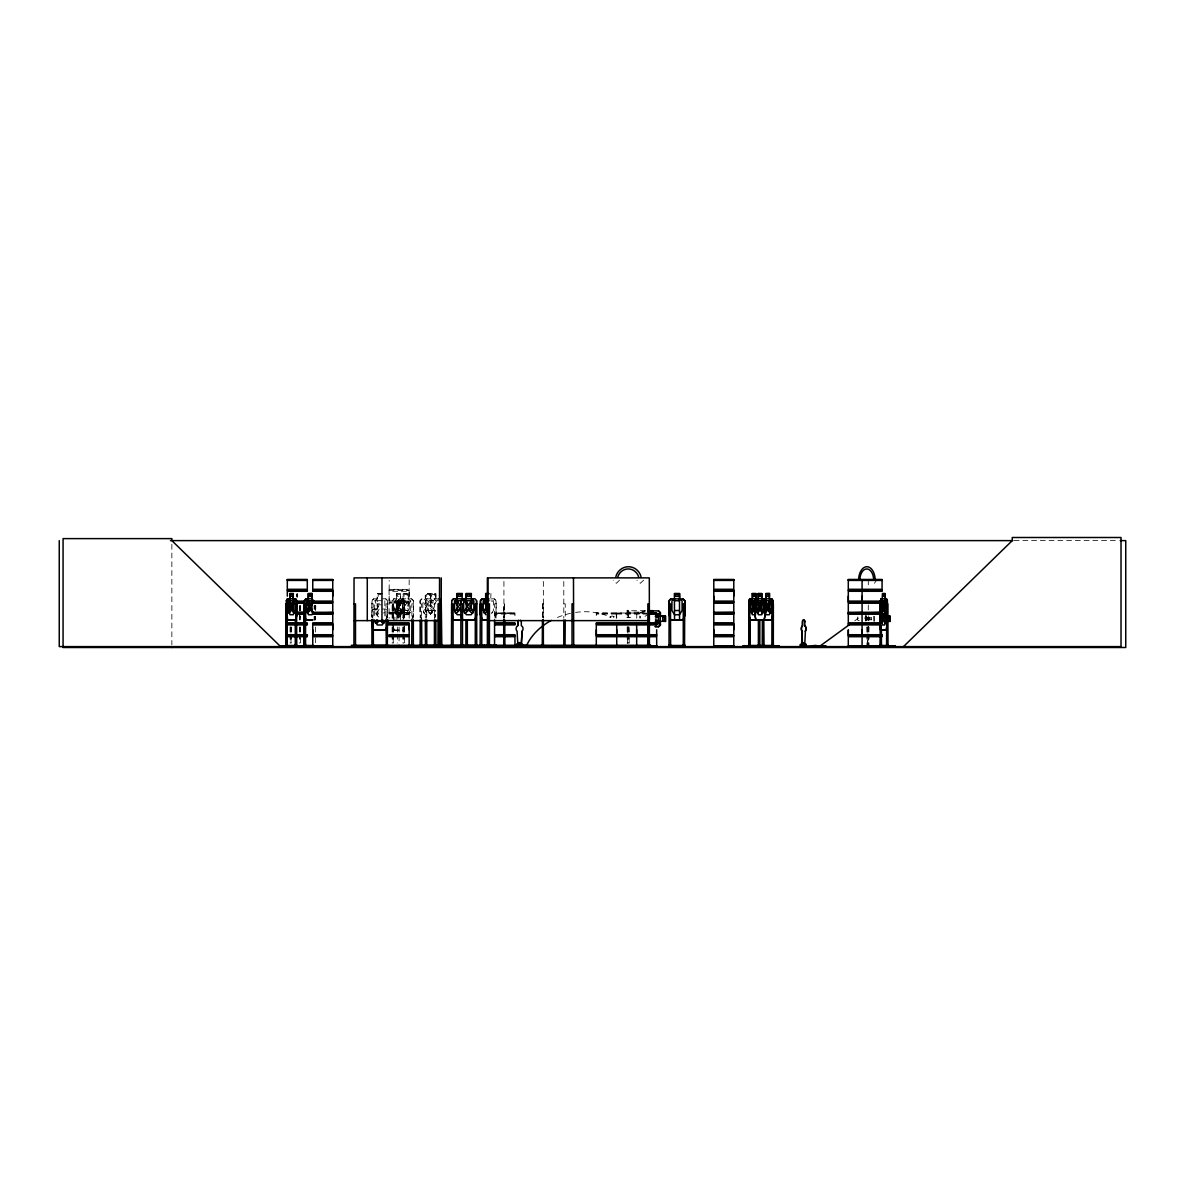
<?xml version="1.0" encoding="UTF-8"?>
<svg xmlns="http://www.w3.org/2000/svg" width="1185" height="1185" viewBox="0 0 1185 1185"><rect width="100%" height="100%" fill="white"/><g stroke="black" fill="none" stroke-linecap="round" stroke-linejoin="round"><path stroke-width="0.75" stroke-dasharray="5 3.75" d="M389.184 596.188L389.05 601.728L409.388 602.099L389.006 602.41L389.154 618.2M409.136 596.188L409.136 589.36L389.154 589.3L389.184 580.413M868.279 629.813L868.279 626.539M389.184 589.36L409.299 589.997M409.166 618.2L409.343 602.35M645.336 610.645L626.983 610.823C629.442 608.142 628.598 615.045 628.539 610.482M867.835 618.644L867.835 618.466M398.752 607.757C398.915 611.327 391.139 618.2 397.642 606.705C392.472 600.084 396.753 597.596 398.427 605.52C400.041 597.61 404.603 600.025 399.286 606.75C406.381 623.458 396.812 603.92 398.634 608.157M868.872 618.54L869.583 618.54M409.388 612.764L388.947 613.297L389.139 612.556L409.255 612.601M616.511 613.297L646.669 613.415M636.834 613.43L636.715 618.2M610.053 617.533C609.994 615.578 614.437 615.578 614.378 617.533M613.504 617.533L613.948 616.541M300.146 616.437L299.361 620.007L300.249 616.511M315.269 616.437L314.395 620.007L315.373 616.511M398.412 605.194L398.797 605.846M393.998 630.242L403.359 630.242L404.589 625.013M403.359 630.242L404.263 626.761M403.018 619.829L404.337 614.734M403.567 618.259L404.589 614.763M434.554 618.126L435.606 614.734L430.836 614.734L428.215 610.527L428.215 600.721L430.836 598.958L430.836 593.7L435.754 593.7L435.754 598.958L438.376 600.721M434.702 618.259L435.784 614.763M385.732 619.829L387.48 614.734M386.458 618.259L387.658 614.763M411.58 619.829L413.343 614.734M412.306 618.259L413.521 614.763L413.521 600.647L411.654 598.78L393.82 598.78M494.841 618.126L496.011 614.734M616.718 618.2L616.659 613.03L646.669 613.045M389.05 589.937L389.154 601.106L409.166 601.106L409.166 591.285L389.154 591.285M492.604 601.239L490.886 600.884M399.641 616.985C404.9 610.275 400.397 607.846 398.797 615.756C397.138 607.831 392.902 610.334 398.012 616.955M379.096 609.105C376.119 616.778 372.505 612.245 378.667 606.705C372.934 601.921 376.06 597.018 378.815 603.98M491.627 613.341L493.375 610.527L493.375 600.721L490.753 598.958L490.931 593.522M392.902 610.971L394.146 609.031M392.472 618.111L392.546 600.662L393.924 598.78M392.902 617.977L392.798 600.736L393.983 598.958M874.426 583.301L876.544 580.191M870.797 618.881L864.309 619M373.63 598.958L372.046 600.736L372.046 617.977M371.868 610.912L373.556 609.031L377.141 609.031L377.141 603.772L382.4 603.772M372.046 610.971L373.63 609.208L377.304 609.208L374.682 610.956L374.682 620.777M399.404 598.78L397.73 600.662L397.642 618.111M399.493 598.958L397.908 600.736L397.908 614.734M427.074 598.78L425.4 600.662L425.311 618.111M389.184 612.986L409.269 613.06L389.184 612.941M616.259 613.045L616.304 618.2M389.184 612.289L409.136 612.289M421.934 598.958L420.171 600.721L420.171 618.111M409.121 614.067L389.198 614.067M514.912 614.067L495.004 614.067M616.259 614.067L596.336 614.067M619.518 580.191L616.363 583.301L613.237 580.191M643.633 580.191L640.3 583.301L636.952 580.191M396.842 609.208L394.872 610.956L394.872 620.777M396.768 598.958L394.783 600.706L394.783 610.527L396.768 614.734L400.486 614.734L402.47 610.527L402.47 600.706L400.486 598.958L400.5 593.522L396.664 593.7L396.531 598.78M854.8 620.777L858.621 618.037M382.222 593.7L377.304 593.7L377.304 598.958L374.682 600.721L374.682 610.527L377.304 614.734M404.455 600.706L403.078 598.78L402.989 593.522L408.084 593.7L408.084 598.958L410.706 600.721L410.706 610.527L408.084 614.734L403.167 614.734L400.545 610.527L396.768 610.527L396.768 600.706L400.486 600.706L403.167 598.958L403.167 593.7L408.262 593.522L408.262 598.78M645.025 616.333L649.084 613.712M616.348 613.415L596.085 613.193L616.481 613.134M645.07 611.075L640.107 612.838L640.152 618.022M383.57 613.104L384.221 612.452M436.909 600.588L433.221 605.52C431.177 597.921 425.267 599.625 432.199 606.705C424.837 614.245 431.325 615.815 433.31 607.861L435.399 611.564M1014.079 540.612L1118.433 540.612M389.05 590.648L409.299 590.604M382.4 593.522L377.126 593.522L377.126 598.78M381.348 594.574L378.193 594.574L378.193 596.336L381.348 596.336M377.304 598.958L373.542 598.78L371.868 600.662L371.779 618.111M382.4 598.78L385.792 598.78L387.658 600.647L387.658 617.948M439.25 598.958L421.86 598.78L419.994 600.647L419.994 614.763L421.193 618.259M490.753 598.958L494.338 598.78L496.189 600.647L496.189 614.763L494.989 618.259L494.945 613.03L515.016 613.03L494.752 613.193L514.957 613.089L514.957 618.2M382.222 600.721L377.304 600.721L377.304 610.527M389.154 603.076L409.166 603.076M371.779 603.861L373.231 603.861L373.231 618.111M387.48 603.861L386.029 603.861L386.029 618.111M396.708 603.772L400.767 603.772L400.634 609.208M404.337 603.861L402.885 603.861L402.885 618.111M413.343 603.861L411.891 603.861L411.891 618.111M420.171 603.861L421.623 603.861L421.623 618.111M425.311 603.861L426.763 603.861L426.763 618.111M435.873 603.861L434.421 603.861L434.421 618.111M496.011 603.861L494.56 603.861L494.56 618.111M543.367 603.861L542.493 603.861L542.493 618.185M563.793 603.861L565.245 603.861L565.245 618.185M381.348 604.824L378.193 604.824L378.193 606.572L381.348 606.572M382.4 609.031L385.806 609.031L387.658 610.882M396.827 609.031L394.027 609.031L392.887 610.912M400.649 609.031L403.315 609.031L404.589 610.882M394.087 609.208L403.27 609.208M403.167 610.527L408.084 610.527L408.084 600.721L403.167 600.721L403.255 618.111M425.43 610.527L430.348 610.527L430.348 600.721L425.43 600.721L426.481 618.259M435.754 610.527L430.836 610.527L430.836 600.721L432.273 600.706L428.985 606.705C436.05 614.023 430.288 616.037 427.874 607.861C425.756 615.8 419.52 614.23 426.807 606.75C419.683 599.551 425.963 597.951 427.948 605.52L430.836 600.647L435.754 600.721L434.021 598.958M644.995 610.897L639.93 612.704L639.93 618.007M628.717 611.934L626.998 612.171L645.336 612.097M616.363 613.03L596.292 613.089L596.292 618.2M616.718 613.089L644.077 613.089M616.763 614.067L646.669 614.067M626.821 617.311L630.775 617.311M627.28 617.666L629.116 617.666M864.309 618.081L870.797 618.215M866.561 619.444L869.064 619.444M866.561 619.888L871.834 619.755L871.834 617.311L869.049 617.311L869.064 619.888M394.087 630.064L403.27 630.064M491.642 613.089L492.753 612.452M610.497 616.541L610.927 617.533M400.515 609.208L402.485 610.956L402.485 617.504M494.264 598.958L496.011 600.721L496.011 618.111M411.58 598.958L413.343 600.721L413.343 618.111M385.732 598.958L387.48 600.721L387.48 618.111M434.11 598.78L435.784 600.662M403.181 598.78L404.589 600.647L404.574 617.977M403.152 609.208L404.455 610.956M378.667 616.955C372.934 612.171 376.06 607.253 378.815 614.215M627.161 610.482L627.161 617.607M420.171 614.734L421.934 619.829M397.73 614.763L398.812 618.259M371.868 614.763L372.949 618.259M393.775 620.007L392.546 614.763L393.598 618.126L393.568 603.861L392.117 603.861L392.117 618.111M393.02 624.984L394.205 630.064M392.768 625.013L394.101 630.242M874.145 616.289L874.145 621.473M873.908 616.23L874.012 621.473M871.493 617.311L871.493 619.755M869.405 617.311L869.405 619.755M868.931 627.013L868.931 632.36L868.694 627.013M868.931 634.138L868.931 644.833M868.798 634.138L868.694 644.833M868.546 619.444L868.546 617.666L867.094 617.666L867.094 619.444M868.294 579.835L868.294 586.145M868.279 604.928L868.294 610.971M868.279 615.815L868.294 621.355M868.294 626.539L868.175 644.833M868.042 627.013L867.924 632.36M867.924 634.138L868.042 644.833M867.805 627.013L867.82 632.36M867.82 644.833L867.701 634.138L867.45 644.833M867.45 617.666L867.657 619.888M867.583 627.013L867.45 632.36M866.709 627.013L866.902 632.36M866.827 634.138L866.931 644.833M866.442 615.83L866.442 621.177M865.998 615.83L865.998 621.177M865.761 615.83L865.761 621.177M865.317 615.83L865.317 621.177M628.954 627.013L629.191 632.36M629.191 643.055L629.028 634.138L628.909 643.055M628.746 627.013L628.909 632.36M628.554 627.013L628.509 632.36M628.509 634.138L628.554 643.055M628.243 612.26L628.243 617.607M628.109 612.26L628.109 617.607M627.872 627.013L627.828 632.36M627.872 634.138L627.828 643.055M627.635 627.013L627.472 632.36M627.635 643.055L627.472 634.138L627.354 643.055M627.428 627.013L627.354 632.36M627.191 627.013L627.191 632.36M627.191 634.138L627.191 643.055M563.793 581.435L563.793 618.185M543.367 581.435L543.367 618.185M543.16 603.861L543.16 618.185M542.7 603.861L542.7 618.185M504.603 618.185L504.603 603.861L503.714 603.861L503.714 618.185M504.38 603.861L504.38 618.185M503.921 581.435L503.921 618.185M435.917 598.78L435.917 593.522L425.252 593.522L425.252 598.78M430.659 593.522L430.525 598.78M409.166 579.835L409.136 589.3M404.47 600.647L404.337 618.111M404.337 627.013L404.337 635.915M404.337 637.708L404.337 643.055M403.981 603.861L403.981 618.111M403.981 627.013L403.981 632.36M403.981 634.138L403.981 643.055M403.255 627.013L403.255 632.36M403.255 634.138L403.255 643.055M402.885 627.013L402.885 632.36M402.885 634.138L402.885 643.055M400.619 598.78L400.619 593.522L396.531 593.522L396.664 598.958M400.486 600.706L400.545 610.527M400.515 620.777L400.515 610.956L396.842 610.956L396.842 620.777M399.093 603.861L399.093 618.111M399.093 627.013L399.093 646.61M397.642 627.013L397.642 632.36M397.642 634.138L397.642 643.055M396.96 603.95L396.96 609.208M393.568 627.013L393.568 632.36M393.568 634.138L393.568 643.055M393.213 603.861L393.213 618.111M393.213 627.013L393.213 635.915M393.213 637.708L393.213 646.61M393.02 610.971L393.02 617.977M392.472 627.013L392.472 632.36M392.472 634.138L392.472 643.055M392.117 627.013L392.117 632.36M392.117 634.138L392.117 643.055M384.844 600.721L384.844 610.527M384.844 610.956L384.844 617.504M377.304 610.956L377.304 620.777M315.802 605.935L315.684 609.475M315.551 605.639L315.551 614.541M315.551 616.333L315.551 619.888M315.551 627.013L315.551 635.93M315.551 637.708L315.551 644.833M315.166 605.639L315.166 609.194M315.166 616.333L315.166 619.888M314.529 605.639L314.529 609.194M314.529 616.333L314.529 619.888M314.144 605.639L314.144 609.194M314.144 616.333L314.144 619.888M300.635 605.935L300.635 609.475M300.383 605.639L300.383 614.541M300.383 616.333L300.383 619.888M300.383 627.013L300.383 635.93M300.383 637.708L300.383 643.055M299.953 605.639L299.953 610.986M299.953 612.764L299.953 619.888M299.953 627.013L299.953 632.36M299.953 634.138L299.953 643.055M299.479 605.639L299.479 610.986M299.479 612.764L299.479 619.888M299.479 627.013L299.479 632.36M299.479 634.138L299.479 643.055M297.183 593.522L297.213 597.21M297.079 593.7L297.079 597.21M296.665 594.574L296.665 596.336M291.436 627.013L291.436 632.36M291.436 634.138L291.436 643.055M291.006 627.013L291.006 635.93M291.006 637.708L291.006 646.61M290.518 627.013L290.518 632.36M290.518 634.138L290.518 643.055M290.088 627.013L290.088 632.36M290.088 634.138L290.088 643.055M171.855 544.27L171.855 644.788M557.439 617.459A54.717 41.09 -16.2 0 1 570.503 613.326M575.554 612.423A54.717 41.09 -16.2 0 1 610.142 617.118M859.244 620.466A2 1.585 -90 0 1 857.244 618.54A2 1.585 -90 0 1 859.244 616.6M410.232 612.778L408.544 612.941L405.64 607.861C403.655 615.815 397.168 614.245 404.529 606.705C397.597 599.625 403.507 597.921 405.566 605.52C407.551 597.951 413.832 599.551 406.707 606.75L410.232 612.778M432.969 610.527L430.348 614.734L425.43 614.734L422.808 610.527L422.808 600.721L425.43 598.958L425.43 593.7L430.348 593.7L430.348 598.958L432.969 600.721L432.969 610.527M399.819 594.574L397.434 594.574L397.434 596.336L399.819 596.336L399.819 594.574M407.21 594.574L404.041 594.574L404.041 596.336L407.21 596.336L407.21 594.574M429.474 594.574L426.304 594.574L426.304 596.336L429.474 596.336L429.474 594.574M434.865 594.574L431.71 594.574L431.71 596.336L434.865 596.336L434.865 594.574M399.863 604.824L397.508 604.824L397.508 606.572L399.863 606.572L399.863 604.824"/><path stroke-width="1.5" d="M312.751 634.73L312.751 624.91L332.748 624.91L332.733 634.73L312.751 634.73L312.766 629.813M332.733 629.813L332.733 624.91M332.733 596.188L332.733 591.285L312.751 591.285M409.136 629.813L409.136 624.91L389.154 624.91M615.963 634.73L596.292 634.73L596.322 629.813M636.375 634.73L616.718 634.73L616.748 629.813M656.668 634.73L636.671 634.73L636.686 629.813M713.785 634.73L713.785 624.91L733.782 624.91L733.767 634.73L713.785 634.73L713.8 629.813M713.785 601.106L713.785 591.285L733.782 591.285L733.767 601.106L713.785 601.106L713.8 596.188M733.767 629.813L733.767 624.91M733.767 596.188L733.767 591.285M848.312 634.73L848.312 629.813L848.297 634.73L860.888 634.73M860.888 601.106L848.297 601.106L848.312 596.188M882.084 634.73L862.087 634.73L862.102 629.813M880.736 601.106L862.087 601.106L862.102 596.188M433.547 646.58L449.574 646.388M433.547 645.795L449.574 645.736M479.644 646.506L514.971 646.18L514.942 636.7L494.96 636.7M479.644 645.795L514.912 645.899L494.975 645.914M495.671 646.462L495.848 645.055M640.181 646.58L640.196 645.721M656.223 646.58L656.223 645.721M433.547 646.462L433.547 645.721M804.733 644.995L805.385 631.25A3.57 2.311 -90 0 0 804.911 625.65L804.733 621.799A1.777 1.155 -90 0 0 803.578 620.007A1.777 1.155 -90 0 0 802.423 621.799L802.423 625.65A3.57 2.311 -90 0 0 801.934 631.25L802.171 643.677M522.037 631.25L521.311 644.995L522.037 631.25A3.57 3.496 -90 0 0 521.311 625.65L521.311 621.799A1.777 1.748 -90 0 0 520.482 620.259M802.393 643.692L803.489 642.877M802.378 643.485L802.112 631.25A3.57 2.311 -90 0 1 802.586 625.65L802.586 621.799A1.777 1.155 -90 0 1 803.741 620.007A1.777 1.155 -90 0 1 804.911 621.799L804.733 621.799M803.4 643.618L802.912 643.262M518.882 643.485L519.934 643.262L518.882 643.573M285.733 646.61L285.733 645.055L287.348 645.055L287.288 646.195M713.8 612.941L733.796 613.075L713.577 612.764L733.796 612.556L733.767 603.076L713.785 603.076L713.785 612.541M883.447 605.846L883.714 605.194M887.165 614.734L886.365 619.829L880.914 619.829L880.44 616.437M886.424 620.007L887.239 614.763M886.262 630.242L887.002 624.984L886.41 630.242L880.559 630.242L879.818 610.912L880.588 609.031L882.395 609.031M873.212 645.795L873.256 646.61M887.521 645.795L887.565 646.61M500.618 645.795L500.677 646.61M506.765 645.795L506.765 646.388M295.569 620.007L296.768 614.734L296.887 600.647L295.657 598.78L287.422 598.78L286.326 600.662L287.555 598.78M296.887 614.763L295.702 620.007L287.392 620.007M764.029 620.007L765.243 614.734L765.362 600.647L763.984 598.78M764.147 620.007L765.229 614.763M771.716 620.007L772.946 614.734L771.85 620.007L749.794 620.007M283.896 645.795L283.97 646.61M295.924 646.506L295.687 603.861M296.354 646.462L296.22 614.541M882.647 609.579L883.403 606.705L882.04 600.602L884.795 600.721L884.795 610.527L882.573 610.527L882.573 600.721L883.862 605.52L885.876 600.691L884.751 605.372M279.779 646.506L279.897 645.721L279.927 646.61M279.838 646.462L332.763 646.18L332.748 636.7L312.751 636.7L312.766 646.566M291.88 645.795L291.954 646.61M754.682 645.795L754.682 646.388M756.46 645.795L756.534 646.61M768.28 645.795L768.354 646.61M298.398 645.795L298.472 646.61M476.651 614.763L475.022 620.007L453.351 620.007L451.737 614.763L451.737 600.662L453.411 598.78L474.978 598.78L476.651 600.662L476.74 646.61M386.31 646.506L386.029 619.888M386.843 645.795L386.917 646.61M387.48 624.984L385.732 630.064L373.63 630.064L372.046 624.984L372.046 619.725M439.25 619.829L441.013 614.734M439.383 620.007L441.19 614.763M755.349 602.424L754.149 605.52C752.297 597.284 749.068 600.454 753.453 606.705C748.579 613.593 752.727 616.289 754.208 607.861L755.467 611.149M764.784 612.452L767.051 606.705L765.421 602.602M880.277 611.238L881.033 598.78M880.366 600.736L881.077 598.958M879.892 610.971L880.751 609.031M615.978 646.18L596.277 646.595M371.468 646.462L371.409 645.721M563.423 646.462L563.467 645.277M668.695 646.388L668.873 645.721M313.195 611.934L311.951 614.734L308.485 614.734L306.634 610.527L306.634 600.721L308.485 598.958M378.4 620.57C378.148 625.028 372.134 623.399 376.993 619.814M487.627 609.105C484.65 616.778 481.051 612.245 487.198 606.705C480.266 599.625 486.191 597.921 488.235 605.52M461.335 602.424L459.558 605.52C457.514 597.921 451.589 599.625 458.521 606.705C451.174 614.245 457.662 615.815 459.647 607.861L461.735 611.564M755.867 620.007L754.771 614.734L754.786 600.662L755.911 598.78L755.926 593.522L752.238 593.522L752.356 598.958L750.579 600.721L750.579 610.527L752.356 614.734L755.674 614.734M754.771 600.736L755.956 598.958M748.801 646.61L748.816 600.662L749.824 598.78L771.82 598.78L773.064 600.647L772.946 646.61M748.816 600.662L749.957 598.78M384.844 620.777L382.222 624.984L377.304 624.984L374.682 620.777M304.338 646.61L304.515 600.662L305.834 598.78M304.767 600.736L305.878 598.958M803.874 644.284L803.015 646.595M822.405 645.766L822.227 646.595M825.486 646.58L825.708 646.595M665.555 621.429L660.267 621.251L658.564 623.873L655.409 623.873M882.469 609.208L881.27 610.956L881.27 620.777L882.469 624.984L884.736 624.984L885.95 620.777L885.95 610.956L884.736 609.208M451.915 600.736L453.485 598.958M482.162 598.958L480.577 600.736L480.577 614.734L482.162 619.829L487.346 619.829M670.873 598.958L669.288 600.736L669.288 614.734M516.29 646.595L516.571 644.284L517.549 644.284L517.549 645.766M522.2 645.766C519.682 649.958 541.752 643.174 516.571 646.136L517.593 646.329M520.511 646.595L521.533 646.595M521.415 646.566L521.978 644.284M522.615 646.551L521.815 646.136M551.321 620.407A54.717 41.09 -16.2 0 0 526.495 645.766L526.481 646.343M312.692 612.956L310.07 607.861C308.204 616.407 304.382 613.489 309.27 606.705C304.471 600.188 308.426 597.507 310.011 605.52C311.551 597.536 315.773 600.128 310.811 606.75L312.751 613.104L332.763 612.556L332.733 603.076L312.751 603.076M389.139 646.595L409.18 646.195L409.136 636.7L389.154 636.7M616.704 646.595L636.404 646.18M713.77 646.595L733.796 646.195L733.767 636.7L713.785 636.7L713.785 646.18M848.312 612.941L860.888 612.571M862.102 612.941L879.166 612.571M462.728 598.78L460.861 600.647L460.876 646.61M461.039 600.721L462.802 598.958M903.474 646.61L1012.257 540.612L1012.257 537.501L1121.025 537.501L1121.025 646.61L59.25 646.61L59.25 540.612M655.216 626.687L658.653 626.687L660.475 625.013L660.312 621.251M658.653 626.687L660.475 625.013M849.423 624.643L819.916 646.136M674.546 598.958L671.925 600.721L671.925 610.527L674.546 614.734L679.464 614.734L682.086 610.527L682.086 600.721L679.464 598.958M800.171 646.61L800.408 644.284L800.675 645.766L805.844 645.766L805.844 644.284M823.057 646.358L822.405 646.136M825.871 646.358L801.104 646.343M655.468 616.111C659.571 611.267 659.897 617.889 655.483 617.977M309.892 645.795L309.655 646.506M523.163 646.358L522.2 646.136M451.47 645.721L451.248 646.506M460.876 645.721L460.654 646.506M480.103 645.721L479.925 646.506M894.868 646.462L894.808 645.721L894.793 646.61L862.132 646.462M763.94 598.958L765.895 600.751L767.747 605.52C769.243 597.477 773.227 600.202 768.517 606.75C773.079 613.282 769.761 616.585 767.806 607.861L765.88 612.941L764.917 613.075M170.462 540.612L1012.819 540.612M1120.195 540.612L1125.75 540.612L1125.75 647.499L63.072 647.499L63.072 538.612L171.855 538.612L171.855 540.612L280.623 646.61M287.288 579.45L307.315 579.45M312.736 579.45L332.763 579.45M713.77 579.45L733.796 579.45M848.282 579.45L882.099 579.45M287.288 579.82L307.315 579.791M312.736 579.82L332.763 579.82M733.796 579.791L713.77 579.835L713.8 589.3L733.782 589.3L733.782 579.835M848.282 579.835L882.099 579.835L882.055 589.3L862.087 589.3L862.087 579.835M287.318 580.413L307.285 580.413M312.766 580.413L332.733 580.413M713.8 580.413L733.767 580.413M848.312 580.413L860.888 580.413M862.102 580.413L882.055 580.413M860.888 589.3L848.297 589.3L848.297 579.835M287.17 589.997L307.448 589.997M312.603 589.997L332.896 589.997M713.637 589.997L733.93 589.997M848.164 589.997L860.917 589.997M861.939 589.997L882.218 589.997M287.17 590.604L307.448 590.604M312.603 590.604L332.896 590.604M713.637 590.604L733.93 590.604M848.164 590.604L860.917 590.604M861.939 590.604L882.218 590.604M307.3 591.285L287.303 591.285L287.318 596.188M860.888 591.285L848.297 591.285L848.297 601.106M882.084 591.285L862.087 591.285L862.087 601.106M293.406 593.522L289.807 593.522L289.91 598.958M758.296 598.958L758.178 593.522L761.837 593.522L761.837 598.78M289.91 593.7L293.287 593.7L293.287 598.958L295.035 600.721L295.035 610.527L293.287 614.734L290.044 614.734L288.31 610.527L288.31 600.721L290.044 598.958L290.044 593.7M462.076 593.7L457.173 593.7L457.173 598.958L454.536 600.721L454.536 610.527L457.173 614.734L462.076 614.734M471.215 593.7L466.298 593.7L466.298 598.958L463.676 600.721L463.676 610.527L466.298 614.734L471.215 614.734L473.837 610.527L473.837 600.721L471.215 598.958L471.393 593.522L466.135 593.522L466.135 598.78M674.546 593.7L679.464 593.7L679.553 619.977M752.356 593.7L755.808 593.7L755.674 598.958M758.296 593.7L761.718 593.7L761.585 598.958M882.573 593.7L884.943 593.7L884.795 598.958L885.98 600.721L885.98 610.527L884.795 614.734L882.573 614.734L881.388 610.527L882.499 593.522L885.032 593.522L885.032 598.78M305.7 598.78L312.085 598.78L312.085 593.522L308.233 593.522L308.233 598.78M489.109 598.958L482.088 598.78L480.399 600.662L480.399 614.763L482.028 620.007L487.331 620.007M684.545 646.61L684.723 600.721L682.975 598.958L670.799 598.78L669.11 600.662L669.021 646.61M880.885 598.78L886.558 598.78M296.754 600.647L295.524 598.78M304.515 600.662L305.671 620.007L312.781 620.007M462.076 600.721L457.173 600.721L457.173 610.527L462.076 610.527M489.109 600.721L485.835 600.721L485.835 610.527M674.546 600.721L679.464 600.721M755.674 600.721L752.356 600.721L752.356 610.527L755.674 610.527M772.946 600.647L771.687 598.78M880.277 600.662L880.055 624.984M297.302 601.106L304.382 601.106M312.751 601.106L332.748 601.106L332.748 591.285M297.302 601.787L304.471 601.787M312.603 601.787L332.896 601.787M713.637 601.787L733.93 601.787M848.164 601.787L860.917 601.787M861.939 601.787L880.87 601.787M297.302 602.395L304.471 602.395M312.603 602.395L332.896 602.395M713.637 602.395L733.93 602.395M848.164 602.395L860.917 602.395M861.939 602.395L880.87 602.395M297.302 603.076L304.382 603.076M860.888 603.076L848.297 603.076L848.297 612.541M880.736 603.076L862.087 603.076L862.087 612.541M295.272 603.861L296.635 603.861M354.048 603.861L355.5 603.861L355.5 646.61M441.013 603.861L438.109 603.861L437.946 646.61M441.279 603.861L441.827 646.61M461.039 603.861L462.491 603.861L462.491 646.61M476.74 603.861L475.289 603.861L475.289 646.61M487.376 603.861L489.42 603.861L489.42 646.61M573.481 603.861L572.029 603.861L572.029 646.61L571.866 645.055L573.644 645.055L573.703 646.61L573.481 577.88M649.306 603.861L647.854 603.861L647.914 646.61M669.021 603.861L670.473 603.861L670.636 646.61M684.723 603.861L683.271 603.861L683.271 646.61M748.757 603.861L750.149 603.861M880.233 603.861L880.899 610.986M884.825 603.772L882.247 603.772L882.247 609.031M884.662 609.031L886.38 609.031M880.618 609.208L886.35 609.208M674.546 610.527L679.464 610.527M648.832 610.645L652.609 610.645L652.476 612.097M648.402 610.897L658.682 610.897L660.475 612.764L660.312 616.333L665.392 616.333M297.302 612.275L304.367 612.289M312.766 612.289L332.733 612.289M648.832 612.097L652.609 612.097M713.8 612.289L733.767 612.289M848.312 612.289L860.888 612.289M862.102 612.289L879.137 612.289M297.302 612.556L304.382 612.571M649.247 613.045L656.697 613.075L649.261 613.089M297.302 613.415L304.382 613.46M312.736 613.445L332.763 613.445L332.733 622.925L312.751 622.925M649.261 613.445L656.697 613.415M848.282 613.445L860.888 613.415M879.166 613.46L862.058 613.415L862.102 622.925L879.151 622.925M655.409 613.712L658.564 613.712L660.267 616.333M297.302 614.037L304.367 614.037M312.766 614.037L332.733 614.037M649.247 614.037L656.653 614.037M713.8 614.037L733.767 614.037M848.312 614.037L860.888 614.037M862.102 614.037L879.137 614.037M304.515 614.763L305.789 620.007M748.683 614.763L749.912 620.007M660.43 616.17L665.555 616.17L665.511 621.429M886.795 616.17L890.128 616.17L890.128 621.429L886.676 621.251M655.409 616.333L658.564 616.333L658.564 621.251L655.409 621.251M886.676 616.333L890.009 616.333M295.613 619.829L287.481 619.829L286.563 600.736M305.76 619.829L312.721 619.829M453.485 619.829L474.889 619.829L476.474 614.734L476.474 600.736M670.873 619.829L683.182 619.977L684.989 614.748L683.093 620.007L670.74 620.007L669.11 614.763M749.868 619.829L771.761 619.829M886.587 620.007L880.855 620.007L880.366 616.511M354.048 620.629L439.561 620.629M487.968 620.629L649.306 620.629M377.304 620.777L382.222 620.777M517.86 644.995L517.09 631.25A3.57 3.496 -90 0 1 517.815 625.65L517.86 621.799A1.777 1.748 -90 0 1 518.734 620.259M287.303 622.925L307.3 622.925M389.154 622.925L409.166 622.925M494.96 622.925L514.957 622.925M596.292 622.925L615.963 622.925M616.718 622.925L636.375 622.925M636.671 622.925L656.668 622.925M860.888 622.925L848.297 622.925L848.297 613.46M287.17 623.621L307.448 623.621M312.603 623.621L332.896 623.621M389.021 623.621L409.299 623.621M494.826 623.621L515.105 623.621M596.159 623.621L616.096 623.621M616.585 623.621L656.816 623.621M713.637 623.621L733.93 623.621M848.164 623.621L860.917 623.621M861.939 623.621L879.255 623.621M287.17 624.228L307.448 624.228M312.603 624.228L332.896 624.228M389.021 624.228L409.299 624.228M494.826 624.228L515.105 624.228M596.159 624.228L616.096 624.228M616.585 624.228L656.816 624.228M713.637 624.228L733.93 624.228M848.164 624.228L860.917 624.228M861.939 624.228L879.255 624.228M287.303 624.91L307.3 624.91M494.96 624.91L514.957 624.91M615.963 624.91L596.292 624.91L596.292 634.73M636.375 624.91L616.718 624.91L616.718 634.73M656.668 624.91L636.671 624.91L636.671 634.73M848.297 624.91L860.888 624.91M879.151 624.91L862.087 624.91L862.087 634.73M517.815 625.65L517.86 621.799M804.911 625.65L804.733 625.65A3.57 2.311 -90 0 1 805.207 631.25L805.385 631.25M655.172 626.51L658.593 626.51M880.618 630.064L886.35 630.064M287.303 634.73L307.3 634.73M389.154 634.73L409.166 634.73L409.166 624.91M494.96 634.73L514.957 634.73M287.17 635.412L307.448 635.412M312.603 635.412L332.896 635.412M389.021 635.412L409.299 635.412M494.826 635.412L515.105 635.412M596.159 635.412L616.096 635.412M616.585 635.412L656.816 635.412M713.637 635.412L733.93 635.412M848.164 635.412L860.917 635.412M861.939 635.412L882.218 635.412M287.17 636.019L307.448 636.019M312.603 636.019L332.896 636.019M389.021 636.019L409.299 636.019M494.826 636.019L515.105 636.019M596.159 636.019L616.096 636.019M616.585 636.019L656.816 636.019M713.637 636.019L733.93 636.019M848.164 636.019L860.917 636.019M861.939 636.019L882.218 636.019M287.303 636.7L307.3 636.7M615.963 636.7L596.292 636.7L596.292 646.18M636.375 636.7L616.718 636.7L616.718 646.18M860.888 636.7L848.297 636.7L848.297 646.18M882.084 636.7L862.087 636.7L862.087 646.18M303.908 645.055L305.611 645.055M373.394 645.055L371.616 645.055L371.616 646.61M411.728 645.055L413.506 645.055L413.506 646.61M421.786 645.055L420.008 645.055L420.008 646.61M437.946 645.055L441.99 645.055M451.47 645.055L453.248 645.055L453.248 646.61M460.876 645.055L462.654 645.055L462.654 646.61M480.147 645.055L481.925 645.055L481.925 646.61M495.967 645.055L494.397 645.055L494.397 646.61M503.625 645.055L504.692 645.055M542.404 645.055L543.456 645.055M670.636 645.055L668.858 645.055L668.799 646.61M763.881 645.055L762.207 645.055L762.236 646.61L762.355 619.888M773.509 645.055L771.835 645.055L771.865 646.61L771.968 603.861L773.361 603.861L773.316 646.61L773.375 645.055M802.423 644.995L804.911 644.995M880.114 645.055L881.521 645.055M886.543 645.055L887.95 645.055M286.903 645.499L295.569 645.499M305.197 645.499L314.025 645.499M373.394 645.499L385.866 645.499M408.158 645.499L411.728 645.499M421.786 645.499L439.398 645.499M453.248 645.499L475.126 645.499M481.925 645.499L494.397 645.499M521.978 645.469L523.681 645.469M670.636 645.499L683.108 645.499M749.853 645.499L758.681 645.499M763.436 645.499L772.264 645.499M813.888 645.469L816.258 645.469M880.973 645.499L887.091 645.499M279.853 645.795L332.704 645.899L312.766 645.914M385.792 645.721L379.126 645.721L379.2 646.61M387.643 645.721L387.865 646.506M540.286 645.721L540.375 646.506L540.271 645.721L546.433 645.721L546.418 646.61M615.919 645.899L596.336 645.899L615.933 645.914M685.048 645.795L685.152 646.506M894.853 645.795L862.117 645.899L882.055 645.914M287.318 645.914L307.285 645.914M825.901 646.136L800.808 646.595M540.345 646.462L546.818 646.61M860.888 646.18L848.282 646.595M636.523 646.536L656.697 646.195L656.668 636.7L636.671 636.7L636.671 646.18M650.402 646.58L650.343 645.277M439.857 645.736L439.99 646.506M436.08 645.721L436.258 646.506M409.625 645.795L409.536 646.61M655.483 619.74C659.912 619.651 659.527 626.332 655.483 621.503M803.623 646.595L803.874 646.136M779.33 646.506L742.788 646.506L742.936 645.721L779.212 645.721L779.182 646.61M767.436 645.795L767.362 646.61M765.658 645.795L765.584 646.61M753.838 645.795L753.764 646.61M302.708 646.506L302.575 645.721L302.56 646.61M306.53 645.721L306.648 646.506M880.544 645.795L880.485 646.61M880.559 646.462L880.899 625.236M311.951 598.958L313.818 600.721M761.718 598.958L763.481 600.721L763.481 610.527L761.718 614.734L758.43 614.734L756.667 610.527L756.667 600.721L758.43 598.958L758.311 593.522M526.421 646.136L527.443 645.766L516.986 645.766L516.986 644.284M684.989 600.839L683.123 598.988M439.324 598.78L441.19 600.647M439.25 598.958L441.013 600.721L440.835 646.61M658.564 611.075L660.312 612.838L660.267 624.925M485.835 614.734L483.213 610.527L483.213 600.721L485.835 598.958L485.835 593.7L489.109 593.7L485.672 593.522L485.672 598.78M382.533 619.844C387.347 623.399 381.496 625.013 381.185 620.57M886.232 609.031L887.165 610.956L886.202 609.208M886.41 598.78L887.402 600.647L887.313 646.61L887.165 600.721L886.365 598.958M764.769 611.934L765.954 614.734L769.272 614.734L771.05 610.527L771.05 600.721L769.272 598.958L769.391 593.522L765.954 593.7L766.088 598.958M441.294 646.388L441.472 645.277M494.782 646.432L494.738 645.055M461.039 614.734L462.802 619.829M460.861 614.763L462.668 620.007M371.868 625.013L373.497 630.242L385.851 630.242L387.658 625.013L387.658 619.711M290.606 645.795L290.532 646.61M748.935 614.734L750.001 619.829M755.956 619.829L754.904 614.734L754.904 600.736M287.525 620.007L286.326 614.763L286.459 600.662M879.892 624.984L880.722 630.242M479.644 646.388L479.644 645.721M889.876 616.333L889.876 621.251M887.891 646.61L887.817 603.861L886.661 603.861L886.661 610.986M886.661 627.013L886.587 646.61M884.662 603.772L884.588 609.208M882.395 603.772L882.321 609.208M881.388 630.583L881.462 646.61M880.736 603.861L880.736 610.986M880.736 625.236L880.662 646.61M880.233 625.236L880.248 646.61M825.886 646.136L812.229 646.136M806.111 646.136L806.111 644.284L803.608 644.284L803.608 645.766M802.867 645.766L802.867 642.655L801.608 642.655L801.608 645.766M802.675 642.655L802.675 645.766M801.801 642.655L801.801 645.766M772.827 600.721L772.827 614.734M772.783 645.055L772.709 646.61M769.524 598.78L769.524 593.522L765.836 593.522L765.954 598.958M765.11 600.721L765.11 614.734M763.747 645.055L763.851 646.61L763.732 619.888M763.333 619.888L763.436 646.61M763.096 645.055L763.155 646.61M759.881 646.61L759.881 645.055L758.237 645.055L758.267 646.61M759.763 619.888L759.718 646.61M759.348 619.888L759.348 646.61M759.126 645.055L759.185 646.61M759.022 645.055L758.963 646.61M758.785 619.888L758.681 646.61M758.385 619.888L758.43 646.61M752.49 593.7L752.49 598.958M750.253 646.61L750.253 645.055L748.609 645.055L748.639 646.61M750.149 618.111L750.149 646.61M749.735 603.861L749.853 646.61M749.557 645.055L749.498 646.61M749.335 645.055L749.409 646.61M748.935 600.736L749.172 646.61M684.989 600.617L684.989 614.971M684.93 646.61L684.886 645.055L683.108 645.055L683.108 646.61M679.731 598.988L679.642 593.522L674.383 593.522L674.546 620.007M670.295 645.055L670.31 646.61M669.184 645.055L669.184 646.61M665.348 616.333L665.392 621.251M656.668 629.813L656.653 634.73M650.743 646.61L650.743 645.277L351.456 645.277L351.456 646.61M649.513 646.61L649.469 645.055L647.677 645.055L647.691 646.61M649.41 646.61L649.306 577.88L487.968 577.88L487.939 646.61M649.128 645.055L649.128 646.61M648.491 619.977L648.476 646.61M648.017 645.055L648.017 646.61M647.217 645.277L647.217 646.61M573.318 645.055L573.318 646.61M572.207 645.055L572.192 646.61M565.408 646.61L565.408 645.055L563.616 645.055L563.571 646.61M565.245 619.977L565.023 646.61M563.793 619.977L563.793 646.61M543.367 619.977L543.322 646.61L543.16 619.977M542.849 645.055L543.011 646.61M542.7 619.977L542.626 646.61M542.493 619.977L542.404 646.61M522.392 646.136L522.392 644.284L521.415 644.284L521.415 645.766M519.993 645.766L520.052 642.655L518.393 642.655L518.393 645.766M517.149 644.284L517.149 646.136M504.603 619.977L504.677 646.61M504.38 619.977L504.469 646.61M504.04 645.055L504.247 646.61M503.921 619.977L503.921 646.61M503.714 619.977L503.714 646.61M494.56 619.888L494.56 646.61M490.975 645.277L490.975 646.61M489.583 646.61L489.583 645.055L487.213 645.055L487.213 646.61M488.146 645.055L488.101 646.61M487.376 577.88L487.376 646.61M486.724 594.574L486.724 596.336M484.235 645.277L484.235 646.61M481.762 646.61L481.762 603.861L480.31 603.861L480.147 646.61M480.473 645.055L480.473 646.61M476.903 646.61L476.903 645.055L475.126 645.055L475.126 646.61M476.577 645.055L476.577 646.61M475.466 645.055L475.466 646.61M467.512 646.61L467.512 645.055L465.72 645.055L465.72 646.61M467.334 619.888L467.334 646.61M467.171 645.055L467.171 646.61M466.06 645.055L466.06 646.61M465.898 619.888L465.898 646.61M462.076 598.958L462.254 593.522L456.995 593.522L456.995 598.78M461.217 645.055L461.217 646.61M453.085 646.61L453.085 603.861L451.633 603.861L451.47 646.61M452.922 645.055L452.922 646.61M451.811 645.055L451.811 646.61M449.574 645.721L449.589 646.61M441.279 577.88L441.175 646.61M439.724 645.055L439.768 646.61M439.398 646.61L439.561 577.88L354.048 577.88L353.93 646.61M438.272 645.055L438.272 646.61M436.036 646.61L436.036 645.055L434.258 645.055L434.258 646.61M435.873 619.888L435.873 646.61M434.421 619.888L434.421 646.61M426.926 646.61L426.926 645.055L425.148 645.055L425.148 646.61M426.763 619.888L426.763 646.61M425.311 619.888L425.474 646.61M421.623 619.888L421.786 646.61M421.46 645.055L421.46 646.61M420.334 645.055L420.334 646.61M420.171 619.888L420.171 646.61M413.343 619.888L413.343 646.61M413.18 645.055L413.18 646.61M412.054 645.055L412.054 646.61M411.891 619.888L411.728 646.61M387.643 646.61L387.643 645.055L385.866 645.055L385.792 646.61M387.48 619.725L387.317 646.61M383.14 645.721L383.14 646.61M382.444 645.721L382.518 646.61M381.97 577.88L381.97 620.629M381.822 645.721L381.822 646.61M380.489 645.721L380.489 646.61M380.341 645.721L380.341 646.61M375.393 646.61L375.393 645.721L368.728 645.721L368.728 646.61M374.104 645.721L374.164 646.61M373.231 619.888L373.394 646.61M373.053 645.055L373.053 646.61M372.742 645.721L372.742 646.61M372.031 645.721L372.105 646.61M371.883 619.725L371.942 646.61M370.09 645.721L370.09 646.61M369.942 645.721L369.942 646.61M368.802 645.721L368.802 646.61M367.276 577.88L367.276 620.629M355.663 646.61L355.663 645.055L353.871 645.055L353.826 646.61M355.322 645.055L355.322 646.61M354.582 645.277L354.582 646.61M354.211 645.055L354.211 646.61M332.748 579.835L332.733 589.3L312.751 589.3L312.751 579.835M311.833 598.958L311.951 593.522L308.367 593.7L308.367 598.958M309.803 645.721L309.803 646.61M307.3 579.835L307.285 589.3L287.303 589.3L287.303 579.835M306.515 645.721L306.515 646.61M305.597 645.055L305.597 646.61L305.478 603.861L304.056 603.861L303.938 646.61L304.115 645.055M305.078 603.861L305.078 644.833M305.197 645.055L305.197 646.61M304.634 645.055L304.693 646.61M296.635 600.721L296.635 646.61L296.754 645.055L295.124 645.055L295.154 646.61M296.057 645.055L295.983 646.61M295.569 645.055L295.569 646.61M295.272 619.888L295.272 646.61M293.169 593.7L293.169 598.958M287.229 646.61L287.214 603.861L285.837 603.861L285.822 646.61M286.8 619.888L286.903 646.61M286.622 645.055L286.563 646.61M286.489 645.055L286.429 646.61M286.266 603.861L286.148 646.61M171.855 646.61L171.855 647.499M858.621 580.191A13.479 8.28 -90 0 1 866.902 566.711A13.479 8.28 -90 0 1 875.167 580.191M859.851 580.191A11.243 6.903 -90 0 1 866.753 568.933A11.243 6.903 -90 0 1 873.671 580.191M615.844 576.695A13.479 13.05 -90 0 1 641.041 576.695M617.711 577.273A11.243 10.887 -90 0 1 638.745 577.273M885.521 623.029L884.736 623.192L883.403 618.111L882.099 623.177L881.27 623.029L882.884 616.955L881.492 610.853L883.373 615.756L885.432 610.942L883.892 616.985L885.521 623.029M294.532 612.778L293.421 612.941L291.51 607.861C290.044 616.304 286 613.563 290.769 606.705C286.281 600.306 289.94 597.433 291.451 605.52C292.932 597.462 296.813 600.247 292.206 606.75L294.532 612.778M762.977 612.778L761.851 612.941L759.911 607.861C758.104 616.467 754.534 613.4 759.155 606.705C754.608 600.277 758.326 597.447 759.852 605.52C761.348 597.477 765.303 600.217 760.622 606.75L762.977 612.778M464.357 600.691L467.69 606.75C460.387 614.23 466.623 615.8 468.742 607.861C470.726 615.815 477.214 614.245 469.852 606.705C476.785 599.625 470.875 597.921 468.83 605.52L466.06 600.751L464.357 600.691M292.71 594.574L290.621 594.574L290.621 596.336L292.71 596.336L292.71 594.574M311.344 594.574L309.107 594.574L309.107 596.336L311.344 596.336L311.344 594.574M461.202 594.574L458.047 594.574L458.047 596.336L461.202 596.336L461.202 594.574M470.341 594.574L467.186 594.574L467.186 596.336L470.341 596.336L470.341 594.574M678.59 594.574L675.435 594.574L675.435 596.336L678.59 596.336L678.59 594.574M755.082 594.574L752.949 594.574L752.949 596.336L755.082 596.336L755.082 594.574M761.125 594.574L759.022 594.574L759.022 596.336L761.125 596.336L761.125 594.574M768.68 594.574L766.547 594.574L766.547 596.336L768.68 596.336L768.68 594.574M884.395 594.574L882.973 594.574L882.973 596.336L884.395 596.336L884.395 594.574M293.287 600.721L290.044 600.721L290.044 610.527L293.287 610.527L293.287 600.721M311.951 600.721L308.485 600.721L308.485 610.527L311.951 610.527L311.951 600.721M471.215 600.721L466.298 600.721L466.298 610.527L471.215 610.527L471.215 600.721M761.718 600.721L758.43 600.721L758.43 610.527L761.718 610.527L761.718 600.721M769.272 600.721L765.954 600.721L765.954 610.527L769.272 610.527L769.272 600.721M884.336 604.824L882.884 604.824L882.884 606.572L884.336 606.572L884.336 604.824M884.736 610.956L882.469 610.956L882.469 620.777L884.736 620.777L884.736 610.956M304.382 612.956L297.302 613.075L304.382 613.089M332.763 612.956L312.736 613.075L332.748 613.089M879.166 612.956L862.058 612.956L879.151 613.089M733.796 613.445L713.77 613.415L713.8 622.925L733.782 622.925L733.782 613.46M664.489 617.222L662.8 617.222L662.8 620.377L664.489 620.377L664.489 617.222M889.342 617.222L888.276 617.222L888.276 620.377L889.342 620.377L889.342 617.222M409.121 645.899L389.198 645.899L409.136 645.914M636.345 645.899L616.763 645.899L636.36 645.914M656.623 645.899L636.715 645.899L656.653 645.914M733.737 645.899L713.829 645.899L733.767 645.914M860.873 645.899L848.341 645.899L860.888 645.914M384.562 646.61L384.562 645.721L384.503 646.61"/></g></svg>
